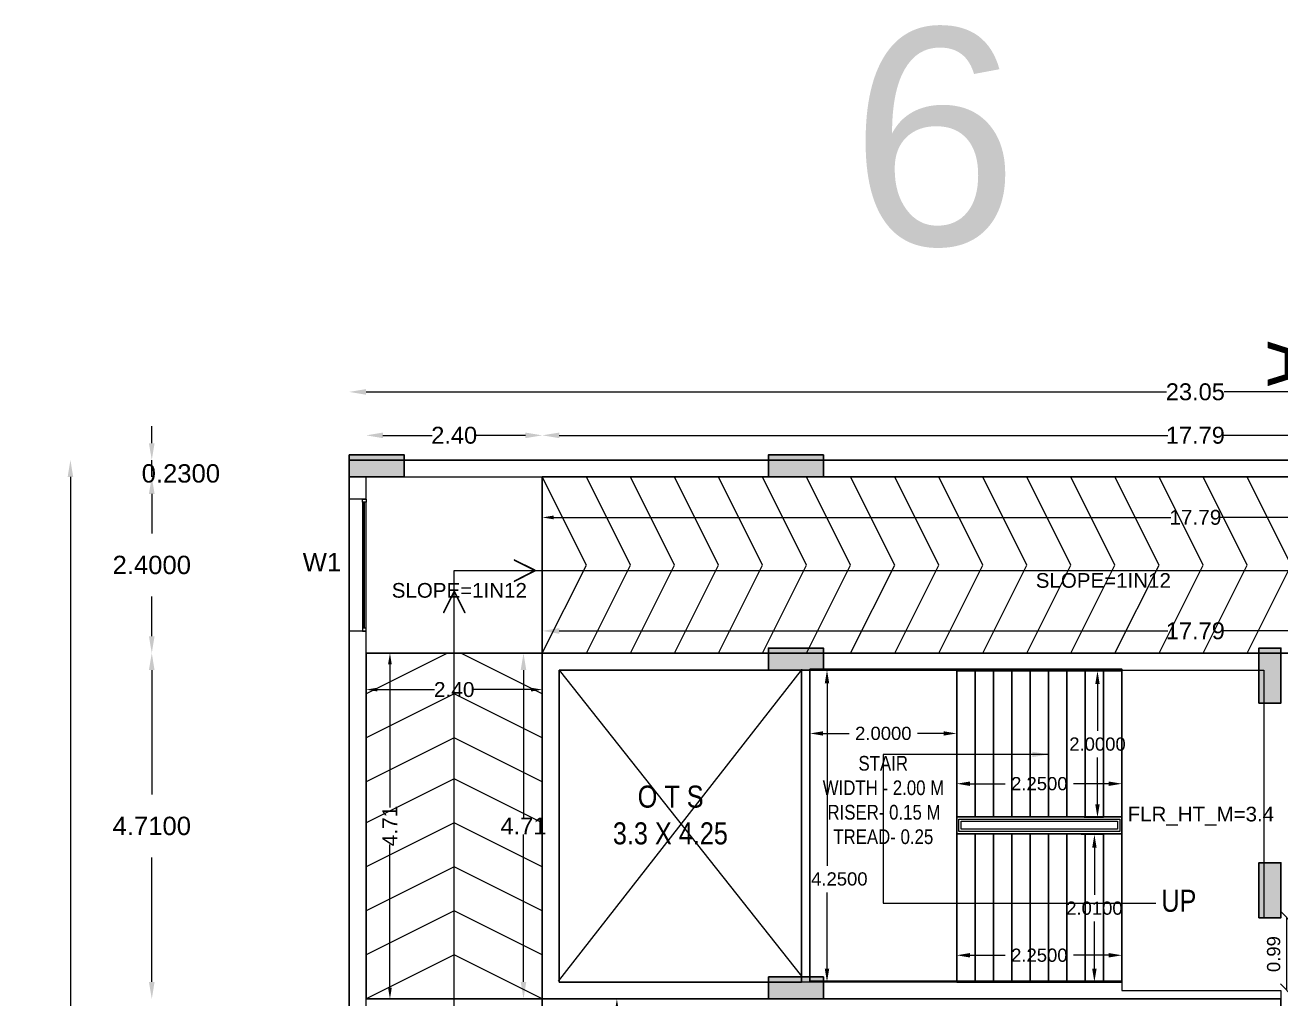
# Model space of a CAD drawing. Header units: metres. Extents: x -38 to 401, y 28 to 287.
# Drawn here: x 206.01 to 223.12, y 78.77 to 92.04 of the extents above; entities that cross this region are included whole.
import ezdxf

# ---------------------------------------------------------------- set-up
doc = ezdxf.new("R2010")
doc.units = ezdxf.units.M
for name, color, linetype in [('BLK_1_DA_RAMP_1', 30, 'Continuous'), ('BLK_1_FLR_6_BLT_UP_AREA_DEDUCT', 1, 'Continuous'), ('UBEAM', 1, 'Continuous'), ('UHATCH', 8, 'Continuous')]:
    doc.layers.add(name, color=color, linetype=linetype)
for name, color, linetype, lineweight in [('BLK_1_FLR_6_BLT_UP_AREA', 4, 'Continuous', 30), ('BLK_1_FLR_6_FIRESTAIR_1', 1, 'Continuous', 30), ('BLK_1_FLR_6_FIRESTAIR_1_FLIGHT_1', 4, 'Continuous', 30), ('BLK_1_FLR_6_FIRESTAIR_1_FLIGHT_2', 4, 'Continuous', 30), ('BLK_1_FLR_6_FIRESTAIR_1_LANDING_1', 4, 'Continuous', 30), ('BLK_1_LVL_6_BLDG_FOOT_PRINT', 4, 'Continuous', 30), ('UCOLUMN', 6, 'Continuous', 30)]:
    doc.layers.add(name, color=color, linetype=linetype, lineweight=lineweight)
doc.styles.get("Standard").update_dxf_attribs({"font": 'arial.ttf'})
doc.dimstyles.new('ED', dxfattribs={"dimscale": 0, "dimtxt": 0.18, "dimasz": 0.18, "dimexe": 0, "dimexo": 0, "dimgap": 0.09, "dimtad": 1, "dimtoh": 1, "dimzin": 3, "dimdsep": 46, "dimtxsty": 'Standard', "dimblk": 'OBLIQUE', "dimcen": 0.09, "dimse1": 1, "dimse2": 1, "dimclrd": 251, "dimclrt": 30, "dimadec": 0, "dimazin": 0, "dimtfac": 1, "dimtmove": 0, "dimatfit": 3, "dimldrblk": 'ARCHTICK', "dimfxl": 0, "dimtolj": 1, "dimtzin": 0, "dimarcsym": 0})
doc.dimstyles.new('ISO-25', dxfattribs={"dimtxt": 2.5, "dimasz": 2.5, "dimexe": 1.25, "dimexo": 0.625, "dimtad": 1, "dimtxsty": 'Standard', "dimcen": 2.5, "dimadec": 0, "dimazin": 0, "dimtfac": 1, "dimtmove": 0, "dimatfit": 3, "dimfxl": 0, "dimarcsym": 0})
doc.dimstyles.get("Standard").update_dxf_attribs({"dimtxt": 0.18, "dimasz": 0.18, "dimexe": 0.18, "dimexo": 0.0625, "dimgap": 0.09, "dimtad": 0, "dimtih": 1, "dimtoh": 1, "dimdec": 4, "dimzin": 0, "dimdsep": 46, "dimtxsty": 'Standard', "dimcen": 0.09, "dimadec": 0, "dimazin": 0, "dimtfac": 1, "dimtdec": 4, "dimtofl": 0, "dimtmove": 0, "dimatfit": 3, "dimfxl": 0, "dimtolj": 1, "dimtzin": 0, "dimarcsym": 0})
doc.dimstyles.new('STANDARD$0', dxfattribs={"dimtxt": 7, "dimasz": 3, "dimexe": 3, "dimexo": 1, "dimgap": 1.5, "dimtad": 1, "dimdec": 1, "dimzin": 1, "dimdsep": 46, "dimlunit": 4, "dimtxsty": 'Standard', "dimblk": 'OBLIQUE', "dimcen": 0.09375, "dimdle": 1, "dimclrd": 8, "dimclre": 8, "dimclrt": 7, "dimadec": 1, "dimazin": 0, "dimtfac": 1, "dimtdec": 1, "dimtix": 1, "dimtmove": 2, "dimatfit": 3, "dimldrblk": 'ARCHTICK', "dimfxl": 0, "dimfrac": 2, "dimtolj": 1, "dimtzin": 0, "dimarcsym": 0})

# ---------------------------------------------------------------- blocks, each defined once
blk = doc.blocks.new('*D153')
at = {"color": 0, "lineweight": -2}
for p, q in [((213.289, 83.784), (221.577, 83.784)), ((230.619, 83.784), (222.332, 83.784))]:
    blk.add_line(p, q, dxfattribs=at)
at = {"color": 0}
for points in [[(213.289, 83.822), (213.289, 83.745), (213.059, 83.784)], [(230.619, 83.822), (230.619, 83.745), (230.849, 83.784)]]:
    blk.add_solid(points, dxfattribs=at)
at = {"layer": 'Defpoints', "color": 0}
for p in [(230.849, 83.784), (213.059, 83.481), (230.849, 83.476)]:
    blk.add_point(p, dxfattribs=at)
at = {"color": 0, "lineweight": 25, "insert": (221.954, 83.784), "char_height": 0.23, "attachment_point": 5}
blk.add_mtext('\\A1;17.79', dxfattribs=at)
blk = doc.blocks.new('*D156')
at = {"color": 0, "lineweight": -2}
for p, q in [((212.803, 83.251), (212.803, 81.241)), ((212.803, 79.001), (212.803, 81.01))]:
    blk.add_line(p, q, dxfattribs=at)
at = {"color": 0}
for points in [[(212.765, 83.251), (212.841, 83.251), (212.803, 83.481)], [(212.765, 79.001), (212.841, 79.001), (212.803, 78.771)]]:
    blk.add_solid(points, dxfattribs=at)
at = {"layer": 'Defpoints', "color": 0}
for p in [(212.803, 83.481), (213.059, 83.481), (213.059, 78.771)]:
    blk.add_point(p, dxfattribs=at)
at = {"color": 0, "lineweight": 25, "insert": (212.803, 81.126), "char_height": 0.23, "attachment_point": 5}
blk.add_mtext('\\A1;4.71', dxfattribs=at)
blk = doc.blocks.new('300 x 750')
at = {"layer": 'UHATCH', "linetype": 'Continuous'}
h = blk.add_hatch(color=256, dxfattribs=at)
h.dxf.hatch_style = 1
h.paths.add_polyline_path([(750, 0), (750, 300), (0, 300), (0, 0)])
at = {"layer": 'UCOLUMN', "linetype": 'Continuous'}
blk.add_lwpolyline([(0, 300), (0, 0), (750, 0), (750, 300)], close=True, dxfattribs=at)
blk = doc.blocks.new('ASDFSDFSDFDFD')
at = {"layer": 'UBEAM', "linetype": 'Continuous', "xscale": -1, "rotation": 180}
for p in [(-21550, 38330), (-15840, 38330), (-15840, 35700)]:
    blk.add_blockref('300 x 750', p, dxfattribs=at)
at = {"layer": 'UBEAM', "linetype": 'Continuous', "rotation": 90.00000000242422}
for p in [(-8860, 34950), (-8860, 32025)]:
    blk.add_blockref('300 x 750', p, dxfattribs=at)
at = {"layer": 'UBEAM', "linetype": 'Continuous'}
blk.add_blockref('300 x 750', (-15840, 30920), dxfattribs=at)
blk = doc.blocks.new('*D125')
at = {"color": 0, "lineweight": -2}
for p, q in [((210.889, 86.448), (211.559, 86.448)), ((212.829, 86.448), (212.159, 86.448))]:
    blk.add_line(p, q, dxfattribs=at)
at = {"color": 0}
for points in [[(210.889, 86.486), (210.889, 86.41), (210.659, 86.448)], [(212.829, 86.486), (212.829, 86.41), (213.059, 86.448)]]:
    blk.add_solid(points, dxfattribs=at)
at = {"layer": 'Defpoints', "color": 0}
for p in [(213.059, 86.448), (210.659, 85.881), (213.059, 85.881)]:
    blk.add_point(p, dxfattribs=at)
at = {"color": 0, "lineweight": 25, "insert": (211.859, 86.448), "char_height": 0.23, "attachment_point": 5}
blk.add_mtext('\\A1;2.40', dxfattribs=at)
blk = doc.blocks.new('*D126')
at = {"color": 0, "lineweight": -2}
for p, q in [((213.289, 86.448), (221.577, 86.448)), ((230.619, 86.448), (222.332, 86.448))]:
    blk.add_line(p, q, dxfattribs=at)
at = {"color": 0}
for points in [[(213.289, 86.486), (213.289, 86.41), (213.059, 86.448)], [(230.619, 86.486), (230.619, 86.41), (230.849, 86.448)]]:
    blk.add_solid(points, dxfattribs=at)
at = {"layer": 'Defpoints', "color": 0}
for p in [(230.849, 86.448), (213.059, 85.881), (230.849, 85.876)]:
    blk.add_point(p, dxfattribs=at)
at = {"color": 0, "lineweight": 25, "insert": (221.954, 86.448), "char_height": 0.23, "attachment_point": 5}
blk.add_mtext('\\A1;17.79', dxfattribs=at)
blk = doc.blocks.new('*D128')
at = {"color": 0, "lineweight": -2}
for p, q in [((210.659, 87.04), (221.563, 87.04)), ((233.249, 87.04), (222.345, 87.04))]:
    blk.add_line(p, q, dxfattribs=at)
at = {"color": 0}
for points in [[(210.659, 87.078), (210.659, 87.001), (210.429, 87.04)], [(233.249, 87.078), (233.249, 87.001), (233.479, 87.04)]]:
    blk.add_solid(points, dxfattribs=at)
at = {"layer": 'Defpoints', "color": 0}
for p in [(233.479, 87.04), (210.429, 86.111), (233.479, 86.111)]:
    blk.add_point(p, dxfattribs=at)
at = {"color": 0, "lineweight": 25, "insert": (221.954, 87.04), "char_height": 0.23, "attachment_point": 5}
blk.add_mtext('\\A1;23.05', dxfattribs=at)
blk = doc.blocks.new('*D378')
at = {"color": 0, "lineweight": -2}
for p, q in [((207.74, 83.251), (207.74, 81.554)), ((207.74, 79.001), (207.74, 80.698))]:
    blk.add_line(p, q, dxfattribs=at)
at = {"color": 0}
for points in [[(207.701, 83.251), (207.778, 83.251), (207.74, 83.481)], [(207.701, 79.001), (207.778, 79.001), (207.74, 78.771)]]:
    blk.add_solid(points, dxfattribs=at)
at = {"layer": 'Defpoints', "color": 0}
for p in [(207.74, 83.481), (210.659, 83.481), (213.059, 78.771)]:
    blk.add_point(p, dxfattribs=at)
at = {"color": 0, "lineweight": 25, "insert": (207.74, 81.126), "char_height": 0.25, "attachment_point": 5}
blk.add_mtext('\\A1;4.7100', dxfattribs=at)
blk = doc.blocks.new('*D379')
at = {"color": 0, "lineweight": -2}
for p, q in [((207.74, 85.651), (207.74, 85.109)), ((207.74, 83.711), (207.74, 84.253))]:
    blk.add_line(p, q, dxfattribs=at)
at = {"color": 0}
for points in [[(207.701, 85.651), (207.778, 85.651), (207.74, 85.881)], [(207.701, 83.711), (207.778, 83.711), (207.74, 83.481)]]:
    blk.add_solid(points, dxfattribs=at)
at = {"layer": 'Defpoints', "color": 0}
for p in [(207.74, 85.881), (210.659, 85.881), (210.659, 83.481)]:
    blk.add_point(p, dxfattribs=at)
at = {"color": 0, "lineweight": 25, "insert": (207.74, 84.681), "char_height": 0.25, "attachment_point": 5}
blk.add_mtext('\\A1;2.4000', dxfattribs=at)
blk = doc.blocks.new('*D380')
at = {"color": 0, "lineweight": -2}
for p, q in [((207.74, 86.341), (207.74, 86.571)), ((207.74, 85.881), (207.74, 86.111)), ((207.74, 85.651), (207.74, 85.421))]:
    blk.add_line(p, q, dxfattribs=at)
at = {"color": 0}
for points in [[(207.701, 86.341), (207.778, 86.341), (207.74, 86.111)], [(207.701, 85.651), (207.778, 85.651), (207.74, 85.881)]]:
    blk.add_solid(points, dxfattribs=at)
at = {"layer": 'Defpoints', "color": 0}
for p in [(207.74, 86.111), (210.429, 86.111), (210.659, 85.881)]:
    blk.add_point(p, dxfattribs=at)
at = {"color": 0, "lineweight": 25, "insert": (208.136, 85.928), "char_height": 0.25, "attachment_point": 5}
blk.add_mtext('\\A1;0.2300', dxfattribs=at)
blk = doc.blocks.new('*D44')
at = {"color": 0, "lineweight": -2}
for p, q in [((206.632, 85.881), (206.632, 59.864)), ((206.632, 32.991), (206.632, 59.008))]:
    blk.add_line(p, q, dxfattribs=at)
at = {"color": 0}
for points in [[(206.594, 85.881), (206.67, 85.881), (206.632, 86.111)], [(206.594, 32.991), (206.67, 32.991), (206.632, 32.761)]]:
    blk.add_solid(points, dxfattribs=at)
at = {"layer": 'Defpoints', "color": 0}
for p in [(210.429, 86.111), (206.632, 32.761), (210.429, 32.761)]:
    blk.add_point(p, dxfattribs=at)
at = {"color": 0, "lineweight": 25, "insert": (206.632, 59.436), "char_height": 0.25, "attachment_point": 5}
blk.add_mtext('\\A1;53.3500', dxfattribs=at)
blk = doc.blocks.new('*D798')
at = {"layer": 'BLK_1_DA_RAMP_1', "color": 0, "lineweight": -2}
for p, q in [((213.059, 85.419), (213.059, 85.33)), ((230.849, 85.419), (230.849, 85.33)), ((213.212, 85.33), (221.618, 85.33)), ((230.697, 85.33), (222.29, 85.33))]:
    blk.add_line(p, q, dxfattribs=at)
at = {"layer": 'BLK_1_DA_RAMP_1', "color": 0}
for points in [[(213.212, 85.355), (213.212, 85.304), (213.059, 85.33)], [(230.697, 85.355), (230.697, 85.304), (230.849, 85.33)]]:
    blk.add_solid(points, dxfattribs=at)
at = {"layer": 'Defpoints', "color": 0}
for p in [(213.059, 85.881), (230.849, 85.881), (230.849, 85.33)]:
    blk.add_point(p, dxfattribs=at)
at = {"layer": 'BLK_1_DA_RAMP_1', "color": 0, "lineweight": 30, "insert": (221.954, 85.33), "char_height": 0.2032, "attachment_point": 5}
blk.add_mtext('\\A1;17.79', dxfattribs=at)
blk = doc.blocks.new('*D799')
at = {"layer": 'BLK_1_DA_RAMP_1', "color": 0, "lineweight": -2}
for p, q in [((210.894, 83.481), (210.984, 83.481)), ((210.984, 83.328), (210.984, 81.377)), ((210.984, 78.923), (210.984, 80.875)), ((210.894, 78.771), (210.984, 78.771))]:
    blk.add_line(p, q, dxfattribs=at)
at = {"layer": 'BLK_1_DA_RAMP_1', "color": 0}
for points in [[(210.958, 83.328), (211.009, 83.328), (210.984, 83.481)], [(210.958, 78.923), (211.009, 78.923), (210.984, 78.771)]]:
    blk.add_solid(points, dxfattribs=at)
at = {"layer": 'Defpoints', "color": 0}
for p in [(210.659, 83.481), (210.659, 78.771), (210.984, 78.771)]:
    blk.add_point(p, dxfattribs=at)
at = {"layer": 'BLK_1_DA_RAMP_1', "color": 0, "lineweight": 30, "insert": (210.984, 81.126), "char_height": 0.2032, "attachment_point": 5, "rotation": 90}
blk.add_mtext('\\A1;4.71', dxfattribs=at)
blk = doc.blocks.new('*D802')
at = {"layer": 'BLK_1_DA_RAMP_1', "color": 0, "lineweight": -2}
for p, q in [((210.659, 83.074), (210.659, 82.984)), ((210.812, 82.984), (211.591, 82.984)), ((212.907, 82.984), (212.127, 82.984)), ((213.059, 83.074), (213.059, 82.984))]:
    blk.add_line(p, q, dxfattribs=at)
at = {"layer": 'BLK_1_DA_RAMP_1', "color": 0}
for points in [[(210.812, 83.01), (210.812, 82.959), (210.659, 82.984)], [(212.907, 83.01), (212.907, 82.959), (213.059, 82.984)]]:
    blk.add_solid(points, dxfattribs=at)
at = {"layer": 'Defpoints', "color": 0}
for p in [(210.659, 83.481), (213.059, 83.481), (210.659, 82.984)]:
    blk.add_point(p, dxfattribs=at)
at = {"layer": 'BLK_1_DA_RAMP_1', "color": 0, "lineweight": 30, "insert": (211.859, 82.984), "char_height": 0.2032, "attachment_point": 5}
blk.add_mtext('\\A1;2.40', dxfattribs=at)
blk = doc.blocks.new('*D1125')
at = {"layer": 'BLK_1_FLR_6_FIRESTAIR_1_LANDING_1', "color": 0, "linetype": 'Continuous', "lineweight": -2}
for p, q in [((216.704, 82.339), (216.704, 82.567)), ((218.704, 82.339), (218.704, 82.567))]:
    blk.add_line(p, q, dxfattribs=at)
at = {"layer": 'BLK_1_FLR_6_FIRESTAIR_1_LANDING_1', "color": 0, "lineweight": -2}
for p, q in [((216.884, 82.387), (217.239, 82.387)), ((218.524, 82.387), (218.169, 82.387))]:
    blk.add_line(p, q, dxfattribs=at)
at = {"layer": 'BLK_1_FLR_6_FIRESTAIR_1_LANDING_1', "color": 0, "linetype": 'Continuous'}
for points in [[(216.884, 82.417), (216.884, 82.357), (216.704, 82.387)], [(218.524, 82.417), (218.524, 82.357), (218.704, 82.387)]]:
    blk.add_solid(points, dxfattribs=at)
at = {"layer": 'Defpoints', "color": 0, "linetype": 'Continuous'}
for p in [(216.704, 82.277), (218.704, 82.387), (218.704, 82.277)]:
    blk.add_point(p, dxfattribs=at)
at = {"layer": 'BLK_1_FLR_6_FIRESTAIR_1_LANDING_1', "color": 0, "linetype": 'Continuous', "insert": (217.704, 82.387), "char_height": 0.18, "attachment_point": 5}
blk.add_mtext('\\A1;2.0000', dxfattribs=at)
blk = doc.blocks.new('*D1133')
at = {"layer": 'BLK_1_FLR_6_FIRESTAIR_1_FLIGHT_1', "color": 0, "linetype": 'Continuous', "lineweight": -2}
for p, q in [((218.704, 79.073), (218.704, 79.545)), ((220.954, 79.073), (220.954, 79.545)), ((218.884, 79.365), (219.364, 79.365)), ((220.774, 79.365), (220.294, 79.365))]:
    blk.add_line(p, q, dxfattribs=at)
at = {"layer": 'BLK_1_FLR_6_FIRESTAIR_1_FLIGHT_1', "color": 0, "linetype": 'Continuous'}
for points in [[(218.884, 79.395), (218.884, 79.335), (218.704, 79.365)], [(220.774, 79.395), (220.774, 79.335), (220.954, 79.365)]]:
    blk.add_solid(points, dxfattribs=at)
at = {"layer": 'Defpoints', "color": 0, "linetype": 'Continuous'}
for p in [(220.954, 79.365), (218.704, 79.011), (220.954, 79.011)]:
    blk.add_point(p, dxfattribs=at)
at = {"layer": 'BLK_1_FLR_6_FIRESTAIR_1_FLIGHT_1', "color": 0, "linetype": 'Continuous', "insert": (219.829, 79.365), "char_height": 0.18, "attachment_point": 5}
blk.add_mtext('\\A1;2.2500', dxfattribs=at)
blk = doc.blocks.new('*D1141')
at = {"layer": 'BLK_1_FLR_6_FIRESTAIR_1_FLIGHT_2', "color": 0, "linetype": 'Continuous', "lineweight": -2}
for p, q in [((218.704, 81.313), (218.704, 81.882)), ((220.954, 81.313), (220.954, 81.882)), ((218.884, 81.702), (219.364, 81.702)), ((220.774, 81.702), (220.294, 81.702))]:
    blk.add_line(p, q, dxfattribs=at)
at = {"layer": 'BLK_1_FLR_6_FIRESTAIR_1_FLIGHT_2', "color": 0, "linetype": 'Continuous'}
for points in [[(218.884, 81.732), (218.884, 81.672), (218.704, 81.702)], [(220.774, 81.732), (220.774, 81.672), (220.954, 81.702)]]:
    blk.add_solid(points, dxfattribs=at)
at = {"layer": 'Defpoints', "color": 0, "linetype": 'Continuous'}
for p in [(220.954, 81.702), (218.704, 81.251), (220.954, 81.251)]:
    blk.add_point(p, dxfattribs=at)
at = {"layer": 'BLK_1_FLR_6_FIRESTAIR_1_FLIGHT_2', "color": 0, "linetype": 'Continuous', "insert": (219.829, 81.702), "char_height": 0.18, "attachment_point": 5}
blk.add_mtext('\\A1;2.2500', dxfattribs=at)
blk = doc.blocks.new('*D1158')
at = {"layer": 'BLK_1_FLR_6_FIRESTAIR_1_LANDING_1', "color": 0, "linetype": 'Continuous', "lineweight": -2}
for p, q in [((216.777, 83.251), (217.117, 83.251)), ((216.777, 79.001), (217.117, 79.001))]:
    blk.add_line(p, q, dxfattribs=at)
at = {"layer": 'BLK_1_FLR_6_FIRESTAIR_1_LANDING_1', "color": 0, "lineweight": -2}
for p, q in [((216.937, 83.071), (216.937, 80.585)), ((216.937, 79.181), (216.937, 80.222))]:
    blk.add_line(p, q, dxfattribs=at)
at = {"layer": 'BLK_1_FLR_6_FIRESTAIR_1_LANDING_1', "color": 0, "linetype": 'Continuous'}
for points in [[(216.907, 83.071), (216.967, 83.071), (216.937, 83.251)], [(216.907, 79.181), (216.967, 79.181), (216.937, 79.001)]]:
    blk.add_solid(points, dxfattribs=at)
at = {"layer": 'Defpoints', "color": 0, "linetype": 'Continuous'}
for p in [(216.714, 83.251), (216.714, 79.001), (216.937, 79.001)]:
    blk.add_point(p, dxfattribs=at)
at = {"layer": 'BLK_1_FLR_6_FIRESTAIR_1_LANDING_1', "color": 0, "linetype": 'Continuous', "insert": (217.105, 80.404), "char_height": 0.18, "attachment_point": 5}
blk.add_mtext('\\A1;4.2500', dxfattribs=at)
blk = doc.blocks.new('*D1159')
at = {"layer": 'BLK_1_FLR_6_FIRESTAIR_1_FLIGHT_1', "color": 0, "linetype": 'Continuous', "lineweight": -2}
for p, q in [((220.702, 81.011), (220.399, 81.011)), ((220.579, 80.831), (220.579, 80.188)), ((220.579, 79.181), (220.579, 79.824)), ((220.702, 79.001), (220.399, 79.001))]:
    blk.add_line(p, q, dxfattribs=at)
at = {"layer": 'BLK_1_FLR_6_FIRESTAIR_1_FLIGHT_1', "color": 0, "linetype": 'Continuous'}
for points in [[(220.549, 80.831), (220.609, 80.831), (220.579, 81.011)], [(220.549, 79.181), (220.609, 79.181), (220.579, 79.001)]]:
    blk.add_solid(points, dxfattribs=at)
at = {"layer": 'Defpoints', "color": 0, "linetype": 'Continuous'}
for p in [(220.764, 81.011), (220.579, 79.001), (220.764, 79.001)]:
    blk.add_point(p, dxfattribs=at)
at = {"layer": 'BLK_1_FLR_6_FIRESTAIR_1_FLIGHT_1', "color": 0, "linetype": 'Continuous', "insert": (220.579, 80.006), "char_height": 0.18, "attachment_point": 5}
blk.add_mtext('\\A1;2.0100', dxfattribs=at)
blk = doc.blocks.new('*D1160')
at = {"layer": 'BLK_1_FLR_6_FIRESTAIR_1_FLIGHT_2', "color": 0, "linetype": 'Continuous', "lineweight": -2}
for p, q in [((220.702, 83.241), (220.441, 83.241)), ((220.621, 83.061), (220.621, 82.423)), ((220.621, 81.421), (220.621, 82.059)), ((220.702, 81.241), (220.441, 81.241))]:
    blk.add_line(p, q, dxfattribs=at)
at = {"layer": 'BLK_1_FLR_6_FIRESTAIR_1_FLIGHT_2', "color": 0, "linetype": 'Continuous'}
for points in [[(220.591, 83.061), (220.651, 83.061), (220.621, 83.241)], [(220.591, 81.421), (220.651, 81.421), (220.621, 81.241)]]:
    blk.add_solid(points, dxfattribs=at)
at = {"layer": 'Defpoints', "color": 0, "linetype": 'Continuous'}
for p in [(220.621, 83.241), (220.764, 83.241), (220.764, 81.241)]:
    blk.add_point(p, dxfattribs=at)
at = {"layer": 'BLK_1_FLR_6_FIRESTAIR_1_FLIGHT_2', "color": 0, "linetype": 'Continuous', "insert": (220.621, 82.241), "char_height": 0.18, "attachment_point": 5}
blk.add_mtext('\\A1;2.0000', dxfattribs=at)
blk = doc.blocks.new('_Oblique')
at = {"color": 0, "linetype": 'ByBlock', "lineweight": -2}
blk.add_line((-0.5, -0.5), (0.5, 0.5), dxfattribs=at)
blk = doc.blocks.new('*D1250')
at = {"color": 251, "lineweight": -2}
blk.add_line((223.202, 78.886), (223.202, 79.876), dxfattribs=at)
at = {"layer": 'Defpoints', "color": 0}
for p in [(223.119, 79.876), (223.202, 79.876), (223.119, 78.886)]:
    blk.add_point(p, dxfattribs=at)
at = {"color": 251, "lineweight": -2, "xscale": 0.18, "yscale": 0.18, "zscale": 0.18}
for p, rotation in [((223.202, 79.876), 90), ((223.202, 78.886), 270)]:
    blk.add_blockref('_Oblique', p, dxfattribs=dict(at, rotation=rotation))
at = {"color": 30, "insert": (223.021, 79.381), "char_height": 0.18, "attachment_point": 5, "rotation": 90}
blk.add_mtext('\\A1;0.99', dxfattribs=at)
blk = doc.blocks.new('_ArchTick')
at = {"color": 0, "linetype": 'ByBlock', "const_width": 0.15}
blk.add_lwpolyline([(-0.5, -0.5), (0.5, 0.5)], dxfattribs=at)
blk = doc.blocks.new('*D1252')
at = {"layer": 'BLK_1_DA_RAMP_1', "color": 0, "lineweight": -2}
for p, q in [((213.985, 78.771), (214.075, 78.771)), ((214.075, 78.618), (214.075, 77.838)), ((214.075, 76.523), (214.075, 77.303)), ((213.985, 76.371), (214.075, 76.371))]:
    blk.add_line(p, q, dxfattribs=at)
at = {"layer": 'BLK_1_DA_RAMP_1', "color": 0}
for points in [[(214.05, 78.618), (214.1, 78.618), (214.075, 78.771)], [(214.05, 76.523), (214.1, 76.523), (214.075, 76.371)]]:
    blk.add_solid(points, dxfattribs=at)
at = {"layer": 'Defpoints', "color": 0}
for p in [(213.059, 78.771), (214.075, 78.771), (213.059, 76.371)]:
    blk.add_point(p, dxfattribs=at)
at = {"layer": 'BLK_1_DA_RAMP_1', "color": 0, "lineweight": 30, "insert": (214.075, 77.571), "char_height": 0.2032, "attachment_point": 5, "rotation": 90}
blk.add_mtext('\\A1;2.40', dxfattribs=at)

msp = doc.modelspace()

# ---------------------------------------------------------------- linework, layer by layer
at = {"color": 7, "lineweight": 25}
for p, q in [((233.47905, 86.11091), (210.42905, 86.11091)), ((210.42905, 86.11091), (210.42905, 85.58091)), ((210.65905, 85.58091), (210.65905, 85.88091)), ((210.65905, 85.88091), (233.24905, 85.88091)), ((213.05905, 83.48091), (213.05905, 85.88091)), ((210.65905, 85.58091), (210.42905, 85.58091)), ((210.42905, 83.78091), (210.42905, 85.58091)), ((210.60794, 85.53832), (210.60793, 83.79696)), ((210.62997, 83.8235), (210.62998, 85.53832)), ((210.63849, 83.8235), (210.6385, 85.53832)), ((210.65904, 83.79696), (210.65905, 85.53832)), ((210.42905, 83.78091), (210.42905, 78.48418)), ((210.65905, 83.78091), (210.42905, 83.78091)), ((210.65905, 78.48418), (210.65905, 83.78091)), ((213.05905, 83.48091), (210.65904, 83.48092)), ((213.05905, 78.77091), (213.05905, 83.48091)), ((213.05905, 83.48091), (230.84905, 83.48091)), ((220.9541, 79.00091), (220.9541, 78.88591)), ((220.9541, 78.88591), (223.11907, 78.88591)), ((223.11907, 78.88591), (223.11907, 78.47757)), ((213.05905, 78.77091), (210.65905, 78.77092))]:
    msp.add_line(p, q, dxfattribs=at)
for p, q in [((213.27912, 79.01091), (216.5891, 83.25091)), ((213.2891, 83.25091), (216.5891, 79.08091)), ((216.5891, 83.26091), (216.5891, 79.01091)), ((216.7041, 83.26091), (216.7041, 79.01091)), ((218.7041, 83.26091), (218.7041, 81.13591)), ((218.9541, 83.26091), (218.9541, 81.25091)), ((219.2041, 83.26091), (219.2041, 81.25091)), ((219.4541, 83.26091), (219.4541, 81.25091)), ((219.7041, 83.26091), (219.7041, 81.25091)), ((219.9541, 83.26091), (219.9541, 81.25091)), ((220.2041, 83.26091), (220.2041, 81.25091)), ((220.4541, 83.26091), (220.4541, 81.25091)), ((220.7041, 83.26091), (220.7041, 81.25091)), ((218.7041, 81.25091), (220.9541, 81.25091)), ((218.7041, 79.01091), (218.7041, 81.13591)), ((220.9541, 79.01091), (220.9541, 81.13591)), ((218.7041, 81.02091), (220.9541, 81.02091)), ((218.9541, 79.01091), (218.9541, 81.02091)), ((219.2041, 79.01091), (219.2041, 81.02091)), ((219.4541, 79.01091), (219.4541, 81.02091)), ((219.7041, 79.01091), (219.7041, 81.02091)), ((219.9541, 79.01091), (219.9541, 81.02091)), ((220.2041, 79.01091), (220.2041, 81.02091)), ((220.4541, 79.01091), (220.4541, 81.02091)), ((220.7041, 79.01091), (220.7041, 81.02091)), ((217.7041, 80.07341), (221.41608, 80.07341))]:
    msp.add_line(p, q)
for points in [[(213.05906, 83.48091), (213.65906, 84.68091), (213.05906, 85.88091)], [(213.65906, 83.48091), (214.25906, 84.68091), (213.65906, 85.88091)], [(214.25906, 83.48091), (214.85906, 84.68091), (214.25906, 85.88091)], [(214.85906, 83.48091), (215.45906, 84.68091), (214.85906, 85.88091)], [(215.45906, 83.48091), (216.05906, 84.68091), (215.45906, 85.88091)], [(216.05906, 83.48091), (216.65906, 84.68091), (216.05906, 85.88091)], [(216.65906, 83.48091), (217.25906, 84.68091), (216.65906, 85.88091)], [(217.25906, 83.48091), (217.85906, 84.68091), (217.25906, 85.88091)], [(217.85906, 83.48091), (218.45906, 84.68091), (217.85906, 85.88091)], [(218.45905, 83.48091), (219.05905, 84.68091), (218.45905, 85.88091)], [(219.05905, 83.48091), (219.65905, 84.68091), (219.05905, 85.88091)], [(219.65905, 83.48091), (220.25905, 84.68091), (219.65905, 85.88091)], [(220.25905, 83.48091), (220.85905, 84.68091), (220.25905, 85.88091)], [(220.85905, 83.48091), (221.45905, 84.68091), (220.85905, 85.88091)], [(221.45905, 83.48091), (222.05905, 84.68091), (221.45905, 85.88091)], [(222.05905, 83.48091), (222.65905, 84.68091), (222.05905, 85.88091)], [(222.65905, 83.48091), (223.25905, 84.68091), (222.65905, 85.88091)], [(222.21906, 77.57091), (211.86068, 77.57091), (211.86068, 84.60609), (232.02345, 84.60609), (232.02345, 77.57091), (224.61906, 77.57091)], [(211.76906, 83.48091), (210.65905, 82.92591)], [(213.05905, 82.92591), (211.94904, 83.48091)], [(220.9541, 79.00091), (213.2891, 79.00091), (213.2891, 83.25091), (222.88907, 83.25091), (222.88907, 79.87625)], [(213.05905, 82.32591), (211.85905, 82.92591), (210.65905, 82.32591)], [(213.05905, 81.72591), (211.85905, 82.32591), (210.65905, 81.72591)], [(213.05905, 81.17091), (211.85905, 81.77091), (210.65905, 81.17091)], [(213.05905, 80.57091), (211.85905, 81.17091), (210.65905, 80.57091)], [(213.05905, 79.97091), (211.85905, 80.57091), (210.65905, 79.97091)], [(213.05905, 79.37091), (211.85905, 79.97091), (210.65905, 79.37091)], [(213.05905, 78.77091), (211.85905, 79.37091), (210.65905, 78.77091)]]:
    msp.add_lwpolyline(points, dxfattribs=at)
for points in [[(210.65905, 85.53832), (210.60794, 85.53832), (210.60794, 85.58091), (210.65905, 85.58091)], [(212.67376, 84.46343), (212.6779, 84.45888), (212.96305, 84.60126), (212.95891, 84.6058), (212.96305, 84.61034), (212.6779, 84.75271), (212.67376, 84.74817), (212.95891, 84.6058)], [(212.00306, 84.03181), (212.0076, 84.03595), (211.86522, 84.3211), (211.86068, 84.31696), (211.85614, 84.3211), (211.71377, 84.03595), (211.71831, 84.03181), (211.86068, 84.31696)], [(210.65904, 83.8235), (210.60793, 83.8235), (210.60793, 83.78091), (210.65904, 83.78091)]]:
    msp.add_lwpolyline(points, close=True, dxfattribs=at)
for points in [[(218.7041, 81.25091), (220.9541, 81.25091), (220.9541, 81.02091), (218.7041, 81.02091)], [(218.7341, 81.22091), (220.9241, 81.22091), (220.9241, 81.05091), (218.7341, 81.05091)], [(218.7641, 81.19091), (220.8941, 81.19091), (220.8941, 81.08091), (218.7641, 81.08091)]]:
    msp.add_lwpolyline(points, close=True)
at = {"layer": 'BLK_1_DA_RAMP_1', "color": 1, "lineweight": 30}
for points in [[(213.05905, 85.88091), (230.84905, 85.88091), (230.84905, 83.48091), (213.05905, 83.48091)], [(213.05906, 83.48092), (210.65905, 83.48092), (210.65905, 78.77092), (213.05906, 78.77092)], [(213.05903, 78.77092), (223.11905, 78.77092), (223.11905, 76.37091), (213.05903, 76.37091)]]:
    msp.add_lwpolyline(points, close=True, dxfattribs=at)
at = {"layer": 'BLK_1_FLR_6_BLT_UP_AREA', "color": 12, "lineweight": 30}
msp.add_lwpolyline([(210.42905, 32.76079), (210.42905, 86.11091), (233.47905, 86.11091), (233.47905, 76.14091), (231.97905, 76.14091), (231.97905, 32.76079)], close=True, dxfattribs=at)
at = {"layer": 'BLK_1_FLR_6_BLT_UP_AREA_DEDUCT', "color": 12, "lineweight": 30}
msp.add_lwpolyline([(213.2891, 83.25091), (216.5891, 83.25091), (216.5891, 79.00091), (213.2891, 79.00091)], close=True, dxfattribs=at)
at = {"layer": 'BLK_1_FLR_6_FIRESTAIR_1', "linetype": 'Continuous'}
msp.add_lwpolyline([(216.7041, 83.26091), (220.9541, 83.26091), (220.9541, 79.01091), (216.7041, 79.01091)], close=True, dxfattribs=at)
at = {"layer": 'BLK_1_FLR_6_FIRESTAIR_1_FLIGHT_1', "color": 7, "linetype": 'Continuous'}
for p, q in [((218.7041, 79.00091), (218.7041, 81.13591)), ((220.9541, 79.00091), (220.9541, 81.13591)), ((218.9541, 79.01091), (218.9541, 81.02091)), ((219.2041, 79.01091), (219.2041, 81.02091)), ((219.4541, 79.01091), (219.4541, 81.02091)), ((219.7041, 79.01091), (219.7041, 81.02091)), ((219.9541, 79.01091), (219.9541, 81.02091)), ((220.2041, 79.01091), (220.2041, 81.02091)), ((220.4541, 79.01091), (220.4541, 81.02091)), ((220.7041, 79.01091), (220.7041, 81.02091))]:
    msp.add_line(p, q, dxfattribs=at)
msp.add_lwpolyline([(220.9541, 79.00091), (218.7041, 79.00091), (218.7041, 81.02091), (220.9541, 81.02091)], close=True, dxfattribs=at)
at = {"layer": 'BLK_1_FLR_6_FIRESTAIR_1_FLIGHT_2', "color": 7, "linetype": 'Continuous'}
for p, q in [((218.7041, 83.26091), (218.7041, 81.13591)), ((218.9541, 83.26091), (218.9541, 81.25091)), ((219.2041, 83.26091), (219.2041, 81.25091)), ((219.4541, 83.26091), (219.4541, 81.25091)), ((219.7041, 83.26091), (219.7041, 81.25091)), ((219.9541, 83.26091), (219.9541, 81.25091)), ((220.2041, 83.26091), (220.2041, 81.25091)), ((220.4541, 83.26091), (220.4541, 81.25091)), ((220.7041, 83.26091), (220.7041, 81.25091)), ((220.9541, 83.26091), (220.9541, 81.25091))]:
    msp.add_line(p, q, dxfattribs=at)
msp.add_lwpolyline([(218.7041, 83.24091), (220.9541, 83.24091), (220.9541, 81.25091), (218.7041, 81.25091)], close=True, dxfattribs=at)
at = {"layer": 'BLK_1_FLR_6_FIRESTAIR_1_LANDING_1', "color": 7}
msp.add_lwpolyline([(216.7041, 83.25091), (218.7041, 83.25091), (218.7041, 79.01091), (216.7041, 79.01091)], close=True, dxfattribs=at)
at = {"layer": 'BLK_1_LVL_6_BLDG_FOOT_PRINT', "color": 1}
msp.add_lwpolyline([(210.42904, 32.76091), (210.42904, 86.10527), (233.47904, 86.11091), (233.47904, 76.14091), (231.97904, 76.14091), (231.97904, 32.76091)], close=True, dxfattribs=at)

# ---------------------------------------------------------------- block references
at = {"color": 7, "lineweight": 25, "xscale": 0.001, "yscale": 0.001, "zscale": 0.001}
msp.add_blockref('ASDFSDFSDFDFD', (231.97906, 47.85091), dxfattribs=at)
msp.add_blockref('ASDFSDFSDFDFD', (231.97906, 47.85091), dxfattribs=at)

# ---------------------------------------------------------------- texts
at = {"color": 7, "lineweight": 25}
msp.add_text('6', height=2.95017, dxfattribs=at).set_placement((217.25347, 89.04259))
at = {"color": 7, "lineweight": 25, "insert": (223.73855, 88.28146), "char_height": 0.8, "width": 1.7202398, "attachment_point": 1, "rotation": 270}
msp.add_mtext('{\\fArial Narrow|b0|i0|c0|p34;\\W2.17167; \\W1;A}', dxfattribs=at)
at = {"color": 7, "lineweight": 25, "insert": (209.79557, 84.84584), "char_height": 0.25, "attachment_point": 1}
msp.add_mtext_dynamic_manual_height_columns('W1', width=331.5310086, gutter_width=1000, heights=[0], dxfattribs=at)
at = {"color": 7, "lineweight": 25, "width": 1.8424125, "attachment_point": 1}
for s, insert, char_height in [('{\\fArial Narrow|b0|i0|c0|p34;\\W9.27075; \\W1;STAIR\\P{\\W1.631566; }WIDTH - 2.00 M\\P{\\W2.642273; }RISER- 0.15 M\\P{\\W3.888526; }TREAD- 0.25}', (216.77475, 82.08066, -12.79858), 0.2), ('{\\fArial Narrow|b0|i0|c0|p34;\\W5.12661; \\W1;O T S\\P{\\W1.586997; }3.3 X 4.25}', (213.86849, 81.67621), 0.3), ('{\\fArial Narrow|b0|i0|c0|p34;\\W7.36002; \\W1;UP}', (220.78769, 80.25769), 0.3)]:
    msp.add_mtext(s, dxfattribs=dict(at, insert=insert, char_height=char_height))
at = {"layer": 'BLK_1_DA_RAMP_1', "color": 1, "lineweight": 30, "char_height": 0.2, "width": 1.8904692, "attachment_point": 2}
for insert in [(220.70088, 84.57131), (211.92893, 84.43641)]:
    msp.add_mtext('SLOPE=1IN12', dxfattribs=dict(at, insert=insert))
at = {"layer": 'BLK_1_FLR_6_FIRESTAIR_1', "linetype": 'Continuous', "insert": (222.02904, 81.38856), "char_height": 0.2, "width": 2.4, "attachment_point": 2}
msp.add_mtext('FLR_HT_M=3.4', dxfattribs=at)

# ---------------------------------------------------------------- dimensions: what is measured, and where the dimension line sits
at = {"color": 7, "lineweight": 25}
for base, p1, p2, text, picture, middle in [((233.47906, 87.03965), (210.42906, 86.11091), (233.47906, 86.11091), '23.05', '*D128', (221.95406, 87.03965)), ((213.05906, 86.44791), (210.65906, 85.88091), (213.05906, 85.88091), '2.40', '*D125', (211.85906, 86.44791)), ((230.84906, 86.44791), (213.05906, 85.88091), (230.84906, 85.87591), '17.79', '*D126', (221.95406, 86.44791)), ((230.84905, 83.78359), (213.05905, 83.48091), (230.84905, 83.47591), '17.79', '*D153', (221.95405, 83.78359))]:
    dim = msp.add_linear_dim(base=base, p1=p1, p2=p2, text=text, dimstyle='Standard', override={"dimscale": 1, "dimtxt": 0.23, "dimasz": 0.23, "dimgap": 0, "dimse1": 1, "dimse2": 1, "dimtmove": 1}, dxfattribs=at)
    dim.commit()
    dim.dimension.update_dxf_attribs({"geometry": picture, "text_midpoint": middle})
at = {"lineweight": 25}
dim = msp.add_linear_dim(base=(207.73982, 86.11091), p1=(210.65905, 85.88091), p2=(210.42905, 86.11091), angle=90, dimstyle='Standard', override={"dimscale": 1, "dimtxt": 0.25, "dimasz": 0.23, "dimgap": 0.3, "dimpost": '\\X', "dimse1": 1, "dimse2": 1, "dimtmove": 1, "dimfxl": 25.4}, dxfattribs=at)
dim.commit()
dim.dimension.update_dxf_attribs({"geometry": '*D380', "text_midpoint": (208.13561, 85.92796), "dimtype": 128})
for base, p1, p2, override, picture, middle in [((206.63184, 32.76091), (210.42905, 86.11091), (210.42905, 32.76091), {"dimscale": 1, "dimtxt": 0.25, "dimasz": 0.23, "dimgap": 0.3, "dimpost": '\\X', "dimse1": 1, "dimse2": 1, "dimfxl": 25.4}, '*D44', (206.63184, 59.43591)), ((207.73982, 85.88091), (210.65904, 83.48092), (210.65905, 85.88091), {"dimscale": 1, "dimtxt": 0.25, "dimasz": 0.23, "dimgap": 0.3, "dimpost": '\\X', "dimse1": 1, "dimse2": 1, "dimtmove": 1, "dimfxl": 25.4}, '*D379', (207.73982, 84.68091)), ((207.73982, 83.48092), (213.05905, 78.77091), (210.65904, 83.48092), {"dimscale": 1, "dimtxt": 0.25, "dimasz": 0.23, "dimgap": 0.3, "dimpost": '\\X', "dimse1": 1, "dimse2": 1, "dimtmove": 1, "dimfxl": 25.4}, '*D378', (207.73982, 81.12591))]:
    dim = msp.add_linear_dim(base=base, p1=p1, p2=p2, angle=90, dimstyle='Standard', override=override, dxfattribs=at)
    dim.commit()
    dim.dimension.update_dxf_attribs({"geometry": picture, "text_midpoint": middle})
at = {"color": 7, "lineweight": 25}
dim = msp.add_linear_dim(base=(212.80307, 83.48091), p1=(213.05905, 78.77091), p2=(213.05907, 83.48091), angle=90, text='4.71', dimstyle='Standard', override={"dimscale": 1, "dimtxt": 0.23, "dimasz": 0.23, "dimgap": 0, "dimse1": 1, "dimse2": 1, "dimtmove": 1}, dxfattribs=at)
dim.commit()
dim.dimension.update_dxf_attribs({"geometry": '*D156', "text_midpoint": (212.80307, 81.12591)})
at = {"color": 1}
dim = msp.add_linear_dim(base=(223.20248, 79.87625), p1=(223.11907, 78.88591), p2=(223.11907, 79.87625), angle=90, dimstyle='ED', override={"dimscale": 1, "dimpost": '\\X'}, dxfattribs=at)
dim.commit()
dim.dimension.update_dxf_attribs({"geometry": '*D1250', "text_midpoint": (223.02057, 79.38108)})
at = {"layer": 'BLK_1_DA_RAMP_1', "color": 1, "lineweight": 30}
dim = msp.add_linear_dim(base=(230.84905, 85.32991), p1=(213.05905, 85.88091), p2=(230.84905, 85.88091), dimstyle='STANDARD$0', override={"dimscale": 0.001, "dimtxt": 203.2, "dimasz": 152.5, "dimexe": 0, "dimexo": 0, "dimgap": 2.286, "dimtad": 0, "dimtoh": 1, "dimdec": 2, "dimzin": 0, "dimlunit": 2, "dimpost": '', "dimcen": 2.286, "dimdle": 0, "dimclrd": 0, "dimclre": 0, "dimclrt": 0, "dimadec": 0, "dimtdec": 2, "dimtix": 0, "dimtofl": 0, "dimtmove": 0, "dimfxl": 89.5, "dimfxlon": 1, "dimfrac": 0}, dxfattribs=at)
dim.commit()
dim.dimension.update_dxf_attribs({"geometry": '*D798', "text_midpoint": (221.95405, 85.32991)})
dim = msp.add_linear_dim(base=(210.98369, 78.77092), p1=(210.65905, 83.48092), p2=(210.65905, 78.77092), angle=90, dimstyle='STANDARD$0', override={"dimscale": 0.001, "dimtxt": 203.2, "dimasz": 152.5, "dimexe": 0, "dimexo": 0, "dimgap": 2.286, "dimtad": 0, "dimtoh": 1, "dimdec": 2, "dimzin": 0, "dimlunit": 2, "dimpost": '', "dimcen": 2.286, "dimdle": 0, "dimclrd": 0, "dimclre": 0, "dimclrt": 0, "dimadec": 0, "dimtdec": 2, "dimtix": 0, "dimtofl": 0, "dimtmove": 0, "dimfxl": 89.5, "dimfxlon": 1, "dimfrac": 0}, dxfattribs=at)
dim.commit()
dim.dimension.update_dxf_attribs({"geometry": '*D799', "text_midpoint": (210.98369, 81.12592)})
at = {"layer": 'BLK_1_DA_RAMP_1', "color": 2, "lineweight": 30}
dim = msp.add_linear_dim(base=(210.65905, 82.98449), p1=(213.05906, 83.48092), p2=(210.65905, 83.48092), dimstyle='STANDARD$0', override={"dimscale": 0.001, "dimtxt": 203.2, "dimasz": 152.5, "dimexe": 0, "dimexo": 0, "dimgap": 2.286, "dimtad": 0, "dimtoh": 1, "dimdec": 2, "dimzin": 0, "dimlunit": 2, "dimpost": '', "dimcen": 2.286, "dimdle": 0, "dimclrd": 0, "dimclre": 0, "dimclrt": 0, "dimadec": 0, "dimtdec": 2, "dimtix": 0, "dimtofl": 0, "dimtmove": 0, "dimfxl": 89.5, "dimfxlon": 1, "dimfrac": 0}, dxfattribs=at)
dim.commit()
dim.dimension.update_dxf_attribs({"geometry": '*D802', "text_midpoint": (211.85906, 82.98449)})
dim = msp.add_linear_dim(base=(214.07499, 78.77092), p1=(213.05903, 76.37091), p2=(213.05903, 78.77092), angle=90, dimstyle='STANDARD$0', override={"dimscale": 0.001, "dimtxt": 203.2, "dimasz": 152.5, "dimexe": 0, "dimexo": 0, "dimgap": 2.286, "dimtad": 0, "dimtoh": 1, "dimdec": 2, "dimzin": 0, "dimlunit": 2, "dimpost": '', "dimcen": 2.286, "dimdle": 0, "dimclrd": 0, "dimclre": 0, "dimclrt": 0, "dimadec": 0, "dimtdec": 2, "dimtix": 0, "dimtofl": 0, "dimtmove": 0, "dimfxl": 89.5, "dimfxlon": 1, "dimfrac": 0}, dxfattribs=at)
dim.commit()
dim.dimension.update_dxf_attribs({"geometry": '*D1252', "text_midpoint": (214.07499, 77.57091)})
at = {"layer": 'BLK_1_FLR_6_FIRESTAIR_1_FLIGHT_1', "color": 2, "linetype": 'Continuous'}
dim = msp.add_linear_dim(base=(220.5791, 79.00091), p1=(220.76409, 81.01091), p2=(220.76409, 79.00091), angle=90, dimstyle='STANDARD$0', override={"dimtxt": 0.18, "dimasz": 0.18, "dimexe": 0.18, "dimexo": 0.0625, "dimgap": 0.09, "dimtad": 0, "dimtih": 1, "dimtoh": 1, "dimdec": 4, "dimzin": 0, "dimlunit": 2, "dimpost": '', "dimcen": 0.09, "dimdle": 0, "dimclrd": 0, "dimclre": 0, "dimclrt": 0, "dimadec": 0, "dimtdec": 4, "dimtix": 0, "dimtofl": 0, "dimtmove": 0, "dimfrac": 0}, dxfattribs=at)
dim.commit()
dim.dimension.update_dxf_attribs({"geometry": '*D1159', "text_midpoint": (220.5791, 80.00591)})
at = {"layer": 'BLK_1_FLR_6_FIRESTAIR_1_FLIGHT_1', "color": 1, "linetype": 'Continuous'}
dim = msp.add_linear_dim(base=(220.9541, 79.36479), p1=(218.7041, 79.01091), p2=(220.9541, 79.01091), dimstyle='STANDARD$0', override={"dimtxt": 0.18, "dimasz": 0.18, "dimexe": 0.18, "dimexo": 0.0625, "dimgap": 0.09, "dimtad": 0, "dimtih": 1, "dimtoh": 1, "dimdec": 4, "dimzin": 0, "dimlunit": 2, "dimpost": '', "dimcen": 0.09, "dimdle": 0, "dimclrd": 0, "dimclre": 0, "dimclrt": 0, "dimadec": 0, "dimtdec": 4, "dimtix": 0, "dimtofl": 0, "dimtmove": 0, "dimfrac": 0}, dxfattribs=at)
dim.commit()
dim.dimension.update_dxf_attribs({"geometry": '*D1133', "text_midpoint": (219.8291, 79.36479)})
at = {"layer": 'BLK_1_FLR_6_FIRESTAIR_1_FLIGHT_2', "color": 2, "linetype": 'Continuous'}
dim = msp.add_linear_dim(base=(220.62142, 83.24091), p1=(220.76409, 81.24091), p2=(220.76409, 83.24091), angle=90, dimstyle='STANDARD$0', override={"dimtxt": 0.18, "dimasz": 0.18, "dimexe": 0.18, "dimexo": 0.0625, "dimgap": 0.09, "dimtad": 0, "dimtih": 1, "dimtoh": 1, "dimdec": 4, "dimzin": 0, "dimlunit": 2, "dimpost": '', "dimcen": 0.09, "dimdle": 0, "dimclrd": 0, "dimclre": 0, "dimclrt": 0, "dimadec": 0, "dimtdec": 4, "dimtix": 0, "dimtofl": 0, "dimtmove": 0, "dimfrac": 0}, dxfattribs=at)
dim.commit()
dim.dimension.update_dxf_attribs({"geometry": '*D1160', "text_midpoint": (220.62142, 82.24091)})
at = {"layer": 'BLK_1_FLR_6_FIRESTAIR_1_FLIGHT_2', "color": 1, "linetype": 'Continuous'}
dim = msp.add_linear_dim(base=(220.9541, 81.70233), p1=(218.7041, 81.25091), p2=(220.9541, 81.25091), dimstyle='STANDARD$0', override={"dimtxt": 0.18, "dimasz": 0.18, "dimexe": 0.18, "dimexo": 0.0625, "dimgap": 0.09, "dimtad": 0, "dimtih": 1, "dimtoh": 1, "dimdec": 4, "dimzin": 0, "dimlunit": 2, "dimpost": '', "dimcen": 0.09, "dimdle": 0, "dimclrd": 0, "dimclre": 0, "dimclrt": 0, "dimadec": 0, "dimtdec": 4, "dimtix": 0, "dimtofl": 0, "dimtmove": 0, "dimfrac": 0}, dxfattribs=at)
dim.commit()
dim.dimension.update_dxf_attribs({"geometry": '*D1141', "text_midpoint": (219.8291, 81.70233)})
at = {"layer": 'BLK_1_FLR_6_FIRESTAIR_1_LANDING_1', "color": 1, "linetype": 'Continuous'}
dim = msp.add_linear_dim(base=(216.93671, 79.00091), p1=(216.71409, 83.25091), p2=(216.71409, 79.00091), angle=90, dimstyle='STANDARD$0', override={"dimtxt": 0.18, "dimasz": 0.18, "dimexe": 0.18, "dimexo": 0.0625, "dimgap": 0.09, "dimtad": 0, "dimtih": 1, "dimtoh": 1, "dimdec": 4, "dimzin": 0, "dimlunit": 2, "dimpost": '', "dimcen": 0.09, "dimdle": 0, "dimclrd": 0, "dimclre": 0, "dimclrt": 0, "dimadec": 0, "dimtdec": 4, "dimtix": 0, "dimtofl": 0, "dimtmove": 1, "dimfxl": 5, "dimfrac": 0}, dxfattribs=at)
dim.commit()
dim.dimension.update_dxf_attribs({"geometry": '*D1158', "text_midpoint": (217.10499, 80.40354), "dimtype": 160})
at = {"layer": 'BLK_1_FLR_6_FIRESTAIR_1_LANDING_1', "color": 2, "linetype": 'Continuous'}
dim = msp.add_linear_dim(base=(218.7041, 82.38741), p1=(216.7041, 82.27662), p2=(218.7041, 82.27662), dimstyle='STANDARD$0', override={"dimtxt": 0.18, "dimasz": 0.18, "dimexe": 0.18, "dimexo": 0.0625, "dimgap": 0.09, "dimtad": 0, "dimtih": 1, "dimtoh": 1, "dimdec": 4, "dimzin": 0, "dimlunit": 2, "dimpost": '', "dimcen": 0.09, "dimdle": 0, "dimclrd": 0, "dimclre": 0, "dimclrt": 0, "dimadec": 0, "dimtdec": 4, "dimtix": 0, "dimtofl": 0, "dimtmove": 1, "dimfxl": 5, "dimfrac": 0}, dxfattribs=at)
dim.commit()
dim.dimension.update_dxf_attribs({"geometry": '*D1125', "text_midpoint": (217.7041, 82.38741)})

# ---------------------------------------------------------------- leaders
msp.add_leader([(219.9541, 82.10133), (217.7041, 82.10133), (217.7041, 80.07341)], dimstyle='ISO-25', override={"dimtxt": 0.22, "dimasz": 0.22, "dimgap": 0.09, "dimtad": 0, "dimdsep": 46, "dimcen": 1, "dimfxl": 0, "dimfxlon": 1, "dimarcsym": 1})

doc.saveas('drawing.dxf')
